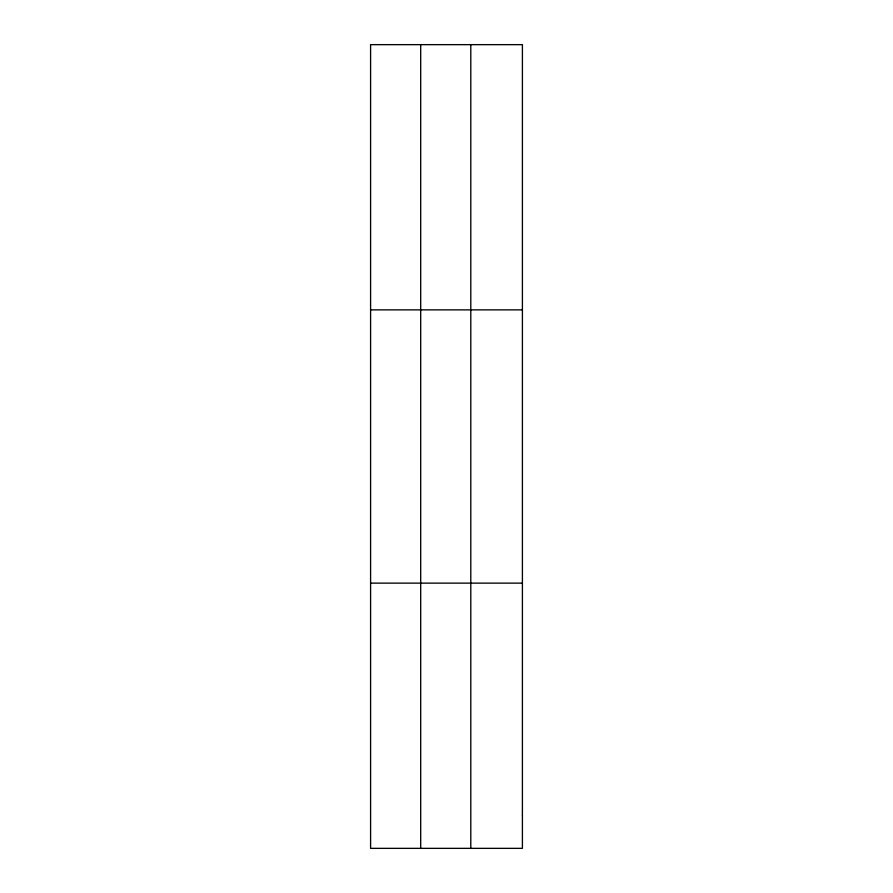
<?xml version="1.0" encoding="UTF-8"?>
<svg xmlns="http://www.w3.org/2000/svg" width="893" height="893" viewBox="0 0 893 893"><rect width="100%" height="100%" fill="white"/><g stroke="black" fill="none" stroke-linecap="round" stroke-linejoin="round"><path stroke-width="1.34" d="M420.692 44.65L420.692 848.35M470.79 44.65L470.79 848.35M370.595 309.871L522.405 309.871M370.595 583.129L522.405 583.129M522.405 815.197L522.405 848.35L370.595 848.35L370.595 44.65L522.405 44.65L522.405 815.197"/></g></svg>
